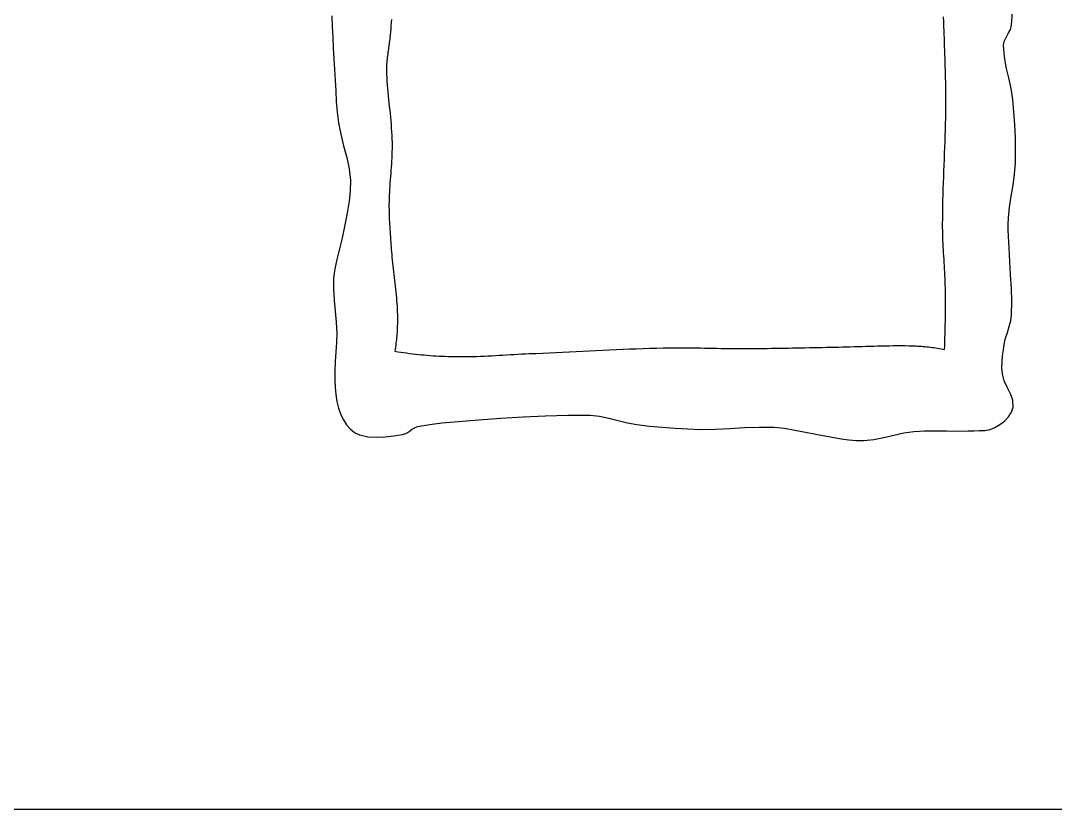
# Model space of a CAD drawing. Header units: inches. Extents: x 8.1 to 50.6, y 12.7 to 37.5.
# Drawn here: x 43.475 to 46.223, y 25.635 to 27.729 of the extents above; entities that cross this region are included whole.
import ezdxf

# ---------------------------------------------------------------- set-up
doc = ezdxf.new("R2010")
doc.units = ezdxf.units.IN
doc.header["$MEASUREMENT"] = 0
doc.layers.add('02', color=2, linetype='Continuous')
doc.layers.add('1', color=1, linetype='Continuous')

msp = doc.modelspace()

# ---------------------------------------------------------------- linework, layer by layer
at = {"layer": '02'}
for p, q in [((44.301, 27.7426), (44.3022, 27.7141)), ((44.4597, 27.7323), (44.459, 27.7243)), ((45.9266, 27.7267), (45.926, 27.7397)), ((46.1066, 27.7168), (46.1092, 27.756)), ((44.3022, 27.7141), (44.3035, 27.6856)), ((44.4576, 27.7083), (44.4568, 27.7003)), ((44.4583, 27.7163), (44.4576, 27.7083)), ((44.459, 27.7243), (44.4583, 27.7163)), ((45.9271, 27.7136), (45.9266, 27.7267)), ((45.9275, 27.7031), (45.9271, 27.7136)), ((45.9279, 27.6926), (45.9275, 27.7031)), ((46.0982, 27.6953), (46.1037, 27.7057)), ((46.1037, 27.7057), (46.1066, 27.7168)), ((44.3035, 27.6856), (44.3051, 27.6571)), ((44.4545, 27.6756), (44.454, 27.6712)), ((44.455, 27.68), (44.4545, 27.6756)), ((44.4554, 27.6843), (44.455, 27.68)), ((44.4561, 27.6923), (44.4554, 27.6843)), ((44.4568, 27.7003), (44.4561, 27.6923)), ((45.9283, 27.682), (45.9279, 27.6926)), ((45.9287, 27.6715), (45.9283, 27.682)), ((46.0872, 27.6745), (46.0922, 27.685)), ((46.0922, 27.685), (46.0982, 27.6953)), ((44.3051, 27.6571), (44.3067, 27.6286)), ((44.451, 27.6493), (44.4503, 27.6449)), ((44.4516, 27.6537), (44.451, 27.6493)), ((44.4522, 27.6581), (44.4516, 27.6537)), ((44.4528, 27.6624), (44.4522, 27.6581)), ((44.4534, 27.6668), (44.4528, 27.6624)), ((44.454, 27.6712), (44.4534, 27.6668)), ((45.9291, 27.6609), (45.9287, 27.6715)), ((45.9295, 27.6504), (45.9291, 27.6609)), ((45.9299, 27.6399), (45.9295, 27.6504)), ((46.0853, 27.6635), (46.0872, 27.6745)), ((46.0877, 27.6347), (46.0853, 27.6635)), ((44.3067, 27.6286), (44.3085, 27.6001)), ((44.4476, 27.6231), (44.4473, 27.6187)), ((44.4481, 27.6274), (44.4476, 27.6231)), ((44.4486, 27.6318), (44.4481, 27.6274)), ((44.4492, 27.6362), (44.4486, 27.6318)), ((44.4497, 27.6406), (44.4492, 27.6362)), ((44.4503, 27.6449), (44.4497, 27.6406)), ((45.9302, 27.6293), (45.9299, 27.6399)), ((45.9306, 27.6188), (45.9302, 27.6293)), ((46.0929, 27.6061), (46.0877, 27.6347)), ((44.3085, 27.6001), (44.3101, 27.5718)), ((44.4465, 27.6055), (44.4464, 27.6011)), ((44.4464, 27.6011), (44.4465, 27.5967)), ((44.4467, 27.6099), (44.4465, 27.6055)), ((44.4465, 27.5967), (44.4468, 27.5872)), ((44.4469, 27.6143), (44.4467, 27.6099)), ((44.4473, 27.6187), (44.4469, 27.6143)), ((45.9309, 27.6082), (45.9306, 27.6188)), ((45.9312, 27.5977), (45.9309, 27.6082)), ((45.9314, 27.5871), (45.9312, 27.5977)), ((46.0994, 27.5776), (46.0929, 27.6061)), ((44.3101, 27.5718), (44.3115, 27.5435)), ((44.4468, 27.5872), (44.4472, 27.5776)), ((44.4472, 27.5776), (44.4477, 27.5681)), ((44.4477, 27.5681), (44.4484, 27.5586)), ((45.9316, 27.5766), (45.9314, 27.5871)), ((45.9319, 27.566), (45.9316, 27.5766)), ((45.932, 27.5555), (45.9319, 27.566)), ((46.1056, 27.5491), (46.0994, 27.5776)), ((44.3115, 27.5435), (44.3132, 27.5151)), ((44.4484, 27.5586), (44.4492, 27.549)), ((44.4492, 27.549), (44.45, 27.5395)), ((44.45, 27.5395), (44.4509, 27.53)), ((45.9322, 27.545), (45.932, 27.5555)), ((45.9322, 27.5344), (45.9322, 27.545)), ((46.1099, 27.5204), (46.1056, 27.5491)), ((44.3132, 27.5151), (44.3156, 27.4869)), ((44.4509, 27.53), (44.4519, 27.5205)), ((44.4519, 27.5205), (44.4529, 27.511)), ((44.4529, 27.511), (44.4539, 27.5014)), ((45.9323, 27.5239), (45.9322, 27.5344)), ((45.9323, 27.5133), (45.9323, 27.5239)), ((45.9323, 27.5028), (45.9323, 27.5133)), ((46.1131, 27.4866), (46.1099, 27.5204)), ((44.3156, 27.4869), (44.319, 27.4587)), ((44.4539, 27.5014), (44.4549, 27.4919)), ((44.4549, 27.4919), (44.4559, 27.4824)), ((45.9319, 27.4714), (45.9321, 27.4871)), ((45.9321, 27.4871), (45.9323, 27.5028)), ((46.1155, 27.4527), (46.1131, 27.4866)), ((44.319, 27.4587), (44.3249, 27.4278)), ((44.4559, 27.4824), (44.4568, 27.4729)), ((44.4568, 27.4729), (44.4577, 27.4634)), ((44.4577, 27.4634), (44.4586, 27.4539)), ((45.9312, 27.44), (45.9315, 27.4557)), ((45.9315, 27.4557), (45.9319, 27.4714)), ((44.3249, 27.4278), (44.3327, 27.3972)), ((44.4586, 27.4539), (44.4593, 27.4443)), ((44.4593, 27.4443), (44.46, 27.4348)), ((44.46, 27.4348), (44.4605, 27.4253)), ((45.9307, 27.4243), (45.9312, 27.44)), ((46.1171, 27.4187), (46.1155, 27.4527)), ((44.4605, 27.4253), (44.4609, 27.4157)), ((44.4609, 27.4157), (44.4612, 27.4062)), ((44.4612, 27.4062), (44.4613, 27.3979)), ((45.9297, 27.393), (45.9302, 27.4087)), ((45.9302, 27.4087), (45.9307, 27.4243)), ((46.1177, 27.3847), (46.1171, 27.4187)), ((44.3327, 27.3972), (44.3408, 27.3666)), ((44.4607, 27.3732), (44.4604, 27.3649)), ((44.461, 27.3814), (44.4607, 27.3732)), ((44.4612, 27.3897), (44.461, 27.3814)), ((44.4613, 27.3979), (44.4612, 27.3897)), ((45.9285, 27.3616), (45.9291, 27.3773)), ((45.9291, 27.3773), (45.9297, 27.393)), ((46.1171, 27.3508), (46.1177, 27.3847)), ((44.3408, 27.3666), (44.3473, 27.3359)), ((44.4594, 27.3484), (44.4588, 27.3402)), ((44.4599, 27.3567), (44.4594, 27.3484)), ((44.4604, 27.3649), (44.4599, 27.3567)), ((45.9273, 27.3303), (45.9279, 27.3459)), ((45.9279, 27.3459), (45.9285, 27.3616)), ((46.1148, 27.3216), (46.1171, 27.3508)), ((44.3473, 27.3359), (44.3509, 27.3048)), ((44.4576, 27.3237), (44.457, 27.3154)), ((44.4582, 27.3319), (44.4576, 27.3237)), ((44.4588, 27.3402), (44.4582, 27.3319)), ((45.9267, 27.3146), (45.9273, 27.3303)), ((46.1108, 27.2927), (46.1148, 27.3216)), ((44.3509, 27.3048), (44.3504, 27.2776)), ((44.4551, 27.2907), (44.4546, 27.2825)), ((44.4557, 27.299), (44.4551, 27.2907)), ((44.4563, 27.3072), (44.4557, 27.299)), ((44.457, 27.3154), (44.4563, 27.3072)), ((45.9256, 27.2832), (45.9262, 27.2989)), ((45.9262, 27.2989), (45.9267, 27.3146)), ((46.1061, 27.2637), (46.1108, 27.2927)), ((44.3504, 27.2776), (44.3474, 27.2505)), ((44.4537, 27.266), (44.4534, 27.2577)), ((44.4541, 27.2742), (44.4537, 27.266)), ((44.4546, 27.2825), (44.4541, 27.2742)), ((45.9247, 27.2518), (45.9252, 27.2675)), ((45.9252, 27.2675), (45.9256, 27.2832)), ((46.1016, 27.2347), (46.1061, 27.2637)), ((44.3474, 27.2505), (44.3426, 27.2235)), ((44.4532, 27.2495), (44.4531, 27.2412)), ((44.4531, 27.2412), (44.4531, 27.2346)), ((44.4534, 27.2577), (44.4532, 27.2495)), ((45.9241, 27.2205), (45.9244, 27.2362)), ((45.9244, 27.2362), (45.9247, 27.2518)), ((44.3426, 27.2235), (44.3372, 27.1966)), ((44.4531, 27.2346), (44.4532, 27.2279)), ((44.4532, 27.2279), (44.4533, 27.2213)), ((44.4533, 27.2213), (44.4535, 27.2147)), ((44.4535, 27.2147), (44.4537, 27.208)), ((44.4537, 27.208), (44.454, 27.2014)), ((45.9239, 27.2048), (45.9241, 27.2205)), ((46.0985, 27.2057), (46.1016, 27.2347)), ((44.3372, 27.1966), (44.332, 27.1697)), ((44.454, 27.2014), (44.4543, 27.1948)), ((44.4543, 27.1948), (44.4546, 27.1882)), ((44.4546, 27.1882), (44.455, 27.1815)), ((44.455, 27.1815), (44.4554, 27.1749)), ((45.9238, 27.1891), (45.9239, 27.2048)), ((45.9238, 27.1806), (45.9238, 27.1891)), ((45.924, 27.1721), (45.9238, 27.1806)), ((46.0979, 27.1896), (46.0985, 27.2057)), ((46.0981, 27.1735), (46.0979, 27.1896)), ((44.332, 27.1697), (44.3268, 27.1448)), ((44.4554, 27.1749), (44.4559, 27.1683)), ((44.4559, 27.1683), (44.4563, 27.1617)), ((44.4563, 27.1617), (44.4568, 27.1551)), ((44.4568, 27.1551), (44.4573, 27.1484)), ((45.9242, 27.1636), (45.924, 27.1721)), ((45.9244, 27.1552), (45.9242, 27.1636)), ((45.9247, 27.1467), (45.9244, 27.1552)), ((46.0988, 27.1575), (46.0981, 27.1735)), ((46.0997, 27.1414), (46.0988, 27.1575)), ((44.3268, 27.1448), (44.3205, 27.1201)), ((44.4573, 27.1484), (44.4578, 27.1418)), ((44.4578, 27.1418), (44.4583, 27.1352)), ((44.4583, 27.1352), (44.4588, 27.1286)), ((44.4588, 27.1286), (44.4593, 27.122)), ((45.9251, 27.1382), (45.9247, 27.1467)), ((45.9256, 27.1297), (45.9251, 27.1382)), ((45.926, 27.1212), (45.9256, 27.1297)), ((46.1004, 27.1253), (46.0997, 27.1414)), ((44.3205, 27.1201), (44.3142, 27.0954)), ((44.4593, 27.122), (44.4599, 27.1154)), ((44.4599, 27.1154), (44.4604, 27.1087)), ((44.4604, 27.1087), (44.461, 27.1011)), ((44.461, 27.1011), (44.4617, 27.0934)), ((45.9265, 27.1128), (45.926, 27.1212)), ((45.927, 27.1043), (45.9265, 27.1128)), ((45.9275, 27.0958), (45.927, 27.1043)), ((46.1021, 27.09), (46.1004, 27.1253)), ((44.309, 27.0706), (44.3059, 27.0455)), ((44.3142, 27.0954), (44.309, 27.0706)), ((44.4617, 27.0934), (44.4625, 27.0857)), ((44.4625, 27.0857), (44.4633, 27.0781)), ((44.4633, 27.0781), (44.4641, 27.0704)), ((45.928, 27.0873), (45.9275, 27.0958)), ((45.9285, 27.0788), (45.928, 27.0873)), ((45.929, 27.0704), (45.9285, 27.0788)), ((46.1043, 27.0546), (46.1021, 27.09)), ((44.3059, 27.0455), (44.3056, 27.0164)), ((44.4641, 27.0704), (44.465, 27.0627)), ((44.465, 27.0627), (44.4659, 27.0551)), ((44.4659, 27.0551), (44.4668, 27.0474)), ((44.4668, 27.0474), (44.4677, 27.0398)), ((45.9295, 27.0619), (45.929, 27.0704)), ((45.9299, 27.0534), (45.9295, 27.0619)), ((45.9302, 27.0449), (45.9299, 27.0534)), ((45.9306, 27.0364), (45.9302, 27.0449)), ((46.1064, 27.0193), (46.1043, 27.0546)), ((44.3056, 27.0164), (44.3074, 26.9873)), ((44.4677, 27.0398), (44.4686, 27.0321)), ((44.4686, 27.0321), (44.4695, 27.0245)), ((44.4695, 27.0245), (44.4704, 27.0168)), ((44.4704, 27.0168), (44.4712, 27.0091)), ((45.9308, 27.028), (45.9306, 27.0364)), ((45.931, 27.0195), (45.9308, 27.028)), ((45.9311, 27.0113), (45.931, 27.0195)), ((46.1074, 26.984), (46.1064, 27.0193)), ((44.4712, 27.0091), (44.472, 27.0015)), ((44.472, 27.0015), (44.4727, 26.9938)), ((44.4727, 26.9938), (44.4734, 26.9861)), ((45.9312, 27.0032), (45.9311, 27.0113)), ((45.9312, 26.995), (45.9312, 27.0032)), ((45.9313, 26.9869), (45.9312, 26.995)), ((44.3074, 26.9873), (44.3103, 26.9582)), ((44.4734, 26.9861), (44.474, 26.9785)), ((44.474, 26.9785), (44.4745, 26.9708)), ((44.4745, 26.9708), (44.4749, 26.9631)), ((44.4749, 26.9631), (44.4752, 26.9554)), ((45.9312, 26.9543), (45.9313, 26.9625)), ((45.9313, 26.9788), (45.9313, 26.9869)), ((45.9313, 26.9706), (45.9313, 26.9788)), ((45.9313, 26.9625), (45.9313, 26.9706)), ((46.1068, 26.9486), (46.1074, 26.984)), ((44.3103, 26.9582), (44.3131, 26.9291)), ((44.4752, 26.9554), (44.4753, 26.9502)), ((44.4753, 26.9502), (44.4754, 26.945)), ((44.4754, 26.945), (44.4754, 26.9398)), ((44.4754, 26.9398), (44.4754, 26.9346)), ((44.4754, 26.9346), (44.4754, 26.9294)), ((45.931, 26.9299), (45.9311, 26.938)), ((45.9311, 26.938), (45.9312, 26.9462)), ((45.9312, 26.9462), (45.9312, 26.9543)), ((46.1046, 26.9328), (46.1068, 26.9486)), ((44.3131, 26.9291), (44.3145, 26.9)), ((44.4747, 26.9086), (44.4744, 26.9034)), ((44.4749, 26.9138), (44.4747, 26.9086)), ((44.4751, 26.919), (44.4749, 26.9138)), ((44.4753, 26.9242), (44.4751, 26.919)), ((44.4754, 26.9294), (44.4753, 26.9242)), ((45.9305, 26.9055), (45.9307, 26.9136)), ((45.9307, 26.9136), (45.9308, 26.9218)), ((45.9308, 26.9218), (45.931, 26.9299)), ((46.0957, 26.9019), (46.1006, 26.9173)), ((46.1006, 26.9173), (46.1046, 26.9328)), ((44.3145, 26.9), (44.3139, 26.8749)), ((44.4727, 26.8827), (44.4721, 26.8775)), ((44.4732, 26.8878), (44.4727, 26.8827)), ((44.4736, 26.893), (44.4732, 26.8878)), ((44.474, 26.8982), (44.4736, 26.893)), ((44.4744, 26.9034), (44.474, 26.8982)), ((45.9295, 26.8729), (45.9298, 26.8811)), ((45.9298, 26.8811), (45.93, 26.8892)), ((45.93, 26.8892), (45.9303, 26.8973)), ((45.9303, 26.8973), (45.9305, 26.9055)), ((46.0876, 26.8708), (46.091, 26.8865)), ((46.091, 26.8865), (46.0957, 26.9019)), ((44.3139, 26.8749), (44.3122, 26.8499)), ((44.4694, 26.8569), (44.4686, 26.8517)), ((44.4686, 26.8517), (44.4764, 26.8505)), ((44.4702, 26.862), (44.4694, 26.8569)), ((44.4709, 26.8672), (44.4702, 26.862)), ((44.4715, 26.8723), (44.4709, 26.8672)), ((44.4721, 26.8775), (44.4715, 26.8723)), ((44.9322, 26.8503), (44.95, 26.8512)), ((44.95, 26.8512), (44.9678, 26.852)), ((44.9678, 26.852), (44.9856, 26.8529)), ((44.9856, 26.8529), (45.0034, 26.8538)), ((45.0034, 26.8538), (45.0211, 26.8546)), ((45.0211, 26.8546), (45.0389, 26.8554)), ((45.0389, 26.8554), (45.0567, 26.8562)), ((45.0567, 26.8562), (45.0745, 26.857)), ((45.0745, 26.857), (45.0923, 26.8577)), ((45.0923, 26.8577), (45.1101, 26.8584)), ((45.1101, 26.8584), (45.1279, 26.859)), ((45.1279, 26.859), (45.1457, 26.8596)), ((45.1457, 26.8596), (45.1635, 26.8601)), ((45.1635, 26.8601), (45.1813, 26.8605)), ((45.1813, 26.8605), (45.1923, 26.8608)), ((45.1923, 26.8608), (45.2033, 26.8609)), ((45.2033, 26.8609), (45.2143, 26.861)), ((45.2143, 26.861), (45.2253, 26.861)), ((45.2253, 26.861), (45.2363, 26.861)), ((45.2363, 26.861), (45.2473, 26.8609)), ((45.2473, 26.8609), (45.2583, 26.8608)), ((45.2583, 26.8608), (45.2693, 26.8606)), ((45.2693, 26.8606), (45.2803, 26.8604)), ((45.2803, 26.8604), (45.2913, 26.8602)), ((45.2913, 26.8602), (45.3023, 26.86)), ((45.3023, 26.86), (45.3133, 26.8598)), ((45.3133, 26.8598), (45.3243, 26.8596)), ((45.3243, 26.8596), (45.3353, 26.8594)), ((45.3353, 26.8594), (45.3463, 26.8593)), ((45.3463, 26.8593), (45.3573, 26.8591)), ((45.3573, 26.8591), (45.3683, 26.859)), ((45.3683, 26.859), (45.3794, 26.8589)), ((45.3794, 26.8589), (45.3904, 26.8589)), ((45.3904, 26.8589), (45.4014, 26.8589)), ((45.4014, 26.8589), (45.4126, 26.8589)), ((45.4126, 26.8589), (45.4239, 26.859)), ((45.4239, 26.859), (45.4351, 26.8591)), ((45.4351, 26.8591), (45.4464, 26.8592)), ((45.4464, 26.8592), (45.4576, 26.8594)), ((45.4576, 26.8594), (45.4689, 26.8595)), ((45.4689, 26.8595), (45.4801, 26.8597)), ((45.4801, 26.8597), (45.4914, 26.8598)), ((45.4914, 26.8598), (45.5026, 26.86)), ((45.5026, 26.86), (45.5139, 26.8602)), ((45.5139, 26.8602), (45.5251, 26.8604)), ((45.5251, 26.8604), (45.5363, 26.8606)), ((45.5363, 26.8606), (45.5476, 26.8609)), ((45.5476, 26.8609), (45.5588, 26.8611)), ((45.5588, 26.8611), (45.5701, 26.8613)), ((45.5701, 26.8613), (45.5813, 26.8615)), ((45.5813, 26.8615), (45.5926, 26.8617)), ((45.5926, 26.8617), (45.6038, 26.8619)), ((45.6038, 26.8619), (45.6151, 26.8621)), ((45.6151, 26.8621), (45.6263, 26.8623)), ((45.6263, 26.8623), (45.6367, 26.8625)), ((45.6367, 26.8625), (45.6471, 26.8628)), ((45.6471, 26.8628), (45.6575, 26.8631)), ((45.6575, 26.8631), (45.6679, 26.8634)), ((45.6679, 26.8634), (45.6783, 26.8637)), ((45.6783, 26.8637), (45.6887, 26.864)), ((45.6887, 26.864), (45.6991, 26.8643)), ((45.6991, 26.8643), (45.7095, 26.8647)), ((45.7095, 26.8647), (45.7199, 26.865)), ((45.7199, 26.865), (45.7303, 26.8653)), ((45.7303, 26.8653), (45.7407, 26.8656)), ((45.7407, 26.8656), (45.7511, 26.8659)), ((45.7511, 26.8659), (45.7615, 26.8661)), ((45.7615, 26.8661), (45.7719, 26.8663)), ((45.7719, 26.8663), (45.7822, 26.8665)), ((45.7822, 26.8665), (45.7926, 26.8666)), ((45.7926, 26.8666), (45.803, 26.8666)), ((45.803, 26.8666), (45.8134, 26.8666)), ((45.8134, 26.8666), (45.8238, 26.8666)), ((45.8238, 26.8666), (45.8342, 26.8664)), ((45.8342, 26.8664), (45.839, 26.8663)), ((45.839, 26.8663), (45.8437, 26.8661)), ((45.8437, 26.8661), (45.8485, 26.866)), ((45.8485, 26.866), (45.8533, 26.8657)), ((45.8533, 26.8657), (45.858, 26.8655)), ((45.858, 26.8655), (45.8628, 26.8651)), ((45.8628, 26.8651), (45.8675, 26.8648)), ((45.8675, 26.8648), (45.8723, 26.8644)), ((45.8723, 26.8644), (45.877, 26.864)), ((45.877, 26.864), (45.8818, 26.8635)), ((45.8818, 26.8635), (45.8865, 26.863)), ((45.8865, 26.863), (45.8912, 26.8624)), ((45.8912, 26.8624), (45.896, 26.8619)), ((45.896, 26.8619), (45.9007, 26.8612)), ((45.9007, 26.8612), (45.9054, 26.8606)), ((45.9054, 26.8606), (45.9101, 26.8599)), ((45.9101, 26.8599), (45.9148, 26.8591)), ((45.9148, 26.8591), (45.9195, 26.8583)), ((45.9195, 26.8583), (45.9242, 26.8575)), ((45.9242, 26.8575), (45.9289, 26.8566)), ((45.9289, 26.8566), (45.9292, 26.8648)), ((45.9292, 26.8648), (45.9295, 26.8729)), ((46.083, 26.8391), (46.0851, 26.855)), ((46.0851, 26.855), (46.0876, 26.8708)), ((44.3102, 26.8248), (44.3088, 26.7998)), ((44.3122, 26.8499), (44.3102, 26.8248)), ((44.4764, 26.8505), (44.4842, 26.8493)), ((44.4842, 26.8493), (44.492, 26.8481)), ((44.492, 26.8481), (44.4999, 26.8471)), ((44.4999, 26.8471), (44.5077, 26.846)), ((44.5077, 26.846), (44.5155, 26.8451)), ((44.5155, 26.8451), (44.5234, 26.8442)), ((44.5234, 26.8442), (44.5312, 26.8433)), ((44.5312, 26.8433), (44.5391, 26.8425)), ((44.5391, 26.8425), (44.5469, 26.8418)), ((44.5469, 26.8418), (44.5548, 26.8411)), ((44.5548, 26.8411), (44.5627, 26.8404)), ((44.5627, 26.8404), (44.5705, 26.8399)), ((44.5705, 26.8399), (44.5784, 26.8394)), ((44.5784, 26.8394), (44.5863, 26.8389)), ((44.5863, 26.8389), (44.5942, 26.8385)), ((44.5942, 26.8385), (44.6021, 26.8382)), ((44.6021, 26.8382), (44.61, 26.8379)), ((44.61, 26.8379), (44.6178, 26.8376)), ((44.6178, 26.8376), (44.6257, 26.8375)), ((44.6257, 26.8375), (44.6357, 26.8374)), ((44.6357, 26.8374), (44.6457, 26.8373)), ((44.6457, 26.8373), (44.6557, 26.8374)), ((44.6557, 26.8374), (44.6657, 26.8376)), ((44.6657, 26.8376), (44.6757, 26.8378)), ((44.6757, 26.8378), (44.6857, 26.8381)), ((44.6857, 26.8381), (44.6957, 26.8385)), ((44.6957, 26.8385), (44.7056, 26.8389)), ((44.7056, 26.8389), (44.7156, 26.8394)), ((44.7156, 26.8394), (44.7256, 26.8399)), ((44.7256, 26.8399), (44.7356, 26.8405)), ((44.7356, 26.8405), (44.7456, 26.841)), ((44.7456, 26.841), (44.7556, 26.8416)), ((44.7556, 26.8416), (44.7656, 26.8422)), ((44.7656, 26.8422), (44.7755, 26.8428)), ((44.7755, 26.8428), (44.7855, 26.8434)), ((44.7855, 26.8434), (44.7955, 26.8439)), ((44.7955, 26.8439), (44.8055, 26.8444)), ((44.8055, 26.8444), (44.8155, 26.8449)), ((44.8155, 26.8449), (44.8255, 26.8454)), ((44.8255, 26.8454), (44.8433, 26.8461)), ((44.8433, 26.8461), (44.8611, 26.8469)), ((44.8611, 26.8469), (44.8788, 26.8477)), ((44.8788, 26.8477), (44.8966, 26.8486)), ((44.8966, 26.8486), (44.9144, 26.8494)), ((44.9144, 26.8494), (44.9322, 26.8503)), ((46.0815, 26.8231), (46.083, 26.8391)), ((44.3088, 26.7998), (44.309, 26.7748)), ((46.0812, 26.8072), (46.0815, 26.8231)), ((46.0825, 26.7913), (46.0812, 26.8072)), ((44.309, 26.7748), (44.3101, 26.756)), ((46.0874, 26.7734), (46.0825, 26.7913)), ((46.0954, 26.756), (46.0874, 26.7734)), ((44.3101, 26.756), (44.3117, 26.7371)), ((46.1038, 26.7388), (46.0954, 26.756)), ((44.3117, 26.7371), (44.3145, 26.7184)), ((44.3145, 26.7184), (44.3188, 26.7002)), ((46.1098, 26.7215), (46.1038, 26.7388)), ((46.1107, 26.7036), (46.1098, 26.7215)), ((44.3188, 26.7002), (44.3253, 26.6827)), ((46.0986, 26.6773), (46.1065, 26.6898)), ((46.1065, 26.6898), (46.1107, 26.7036)), ((44.3253, 26.6827), (44.3321, 26.6694)), ((44.3321, 26.6694), (44.3404, 26.6566)), ((44.5612, 26.657), (44.5936, 26.6613)), ((44.5936, 26.6613), (44.6261, 26.6646)), ((44.6261, 26.6646), (44.6587, 26.6673)), ((44.6587, 26.6673), (44.6914, 26.6695)), ((44.6914, 26.6695), (44.7505, 26.6736)), ((44.7505, 26.6736), (44.8097, 26.6775)), ((44.8097, 26.6775), (44.869, 26.6806)), ((44.869, 26.6806), (44.9282, 26.6822)), ((44.9282, 26.6822), (44.9875, 26.6818)), ((44.9875, 26.6818), (45.0124, 26.6792)), ((45.0124, 26.6792), (45.0371, 26.6741)), ((45.0371, 26.6741), (45.0617, 26.6678)), ((45.0617, 26.6678), (45.0863, 26.6616)), ((45.0863, 26.6616), (45.1111, 26.6571)), ((46.0757, 26.6569), (46.0879, 26.6663)), ((46.0879, 26.6663), (46.0986, 26.6773)), ((44.3404, 26.6566), (44.3503, 26.6452)), ((44.3503, 26.6452), (44.3618, 26.6359)), ((44.3618, 26.6359), (44.3748, 26.6297)), ((44.4894, 26.6304), (44.4978, 26.6332)), ((44.4978, 26.6332), (44.5055, 26.6379)), ((44.5055, 26.6379), (44.513, 26.6435)), ((44.513, 26.6435), (44.5207, 26.6484)), ((44.5207, 26.6484), (44.529, 26.6515)), ((44.529, 26.6515), (44.5612, 26.657)), ((45.1111, 26.6571), (45.145, 26.6531)), ((45.145, 26.6531), (45.179, 26.6498)), ((45.179, 26.6498), (45.2131, 26.6472)), ((45.2131, 26.6472), (45.2471, 26.6453)), ((45.2471, 26.6453), (45.2812, 26.6442)), ((45.2812, 26.6442), (45.32, 26.6446)), ((45.32, 26.6446), (45.3588, 26.6467)), ((45.3588, 26.6467), (45.3975, 26.649)), ((45.3975, 26.649), (45.4363, 26.6505)), ((45.4363, 26.6505), (45.475, 26.6499)), ((45.475, 26.6499), (45.5033, 26.6471)), ((45.5033, 26.6471), (45.5313, 26.6425)), ((45.5313, 26.6425), (45.5593, 26.6368)), ((45.5593, 26.6368), (45.5872, 26.6311)), ((45.5872, 26.6311), (45.6153, 26.6262)), ((45.7938, 26.6292), (45.8203, 26.635)), ((45.8203, 26.635), (45.847, 26.6389)), ((45.847, 26.6389), (45.8759, 26.6405)), ((45.8759, 26.6405), (45.9048, 26.6407)), ((45.9048, 26.6407), (45.9338, 26.6402)), ((45.9338, 26.6402), (45.9628, 26.6398)), ((45.9628, 26.6398), (45.9917, 26.6404)), ((45.9917, 26.6404), (46.0062, 26.6407)), ((46.0062, 26.6407), (46.021, 26.6408)), ((46.021, 26.6408), (46.0355, 26.6416)), ((46.0355, 26.6416), (46.0496, 26.6441)), ((46.0496, 26.6441), (46.0628, 26.6492)), ((46.0628, 26.6492), (46.0757, 26.6569)), ((44.3748, 26.6297), (44.3971, 26.6248)), ((44.3971, 26.6248), (44.42, 26.6234)), ((44.42, 26.6234), (44.4432, 26.6245)), ((44.4432, 26.6245), (44.4664, 26.6272)), ((44.4664, 26.6272), (44.4894, 26.6304)), ((45.6153, 26.6262), (45.6349, 26.623)), ((45.6349, 26.623), (45.6546, 26.6195)), ((45.6546, 26.6195), (45.6744, 26.6165)), ((45.6744, 26.6165), (45.6942, 26.6146)), ((45.6942, 26.6146), (45.714, 26.6146)), ((45.714, 26.6146), (45.7408, 26.6176)), ((45.7408, 26.6176), (45.7674, 26.623)), ((45.7674, 26.623), (45.7938, 26.6292))]:
    msp.add_line(p, q, dxfattribs=at)
at = {"layer": '1'}
msp.add_line((29.8869, 25.6353), (50.2131, 25.6353), dxfattribs=at)

doc.saveas('drawing.dxf')
